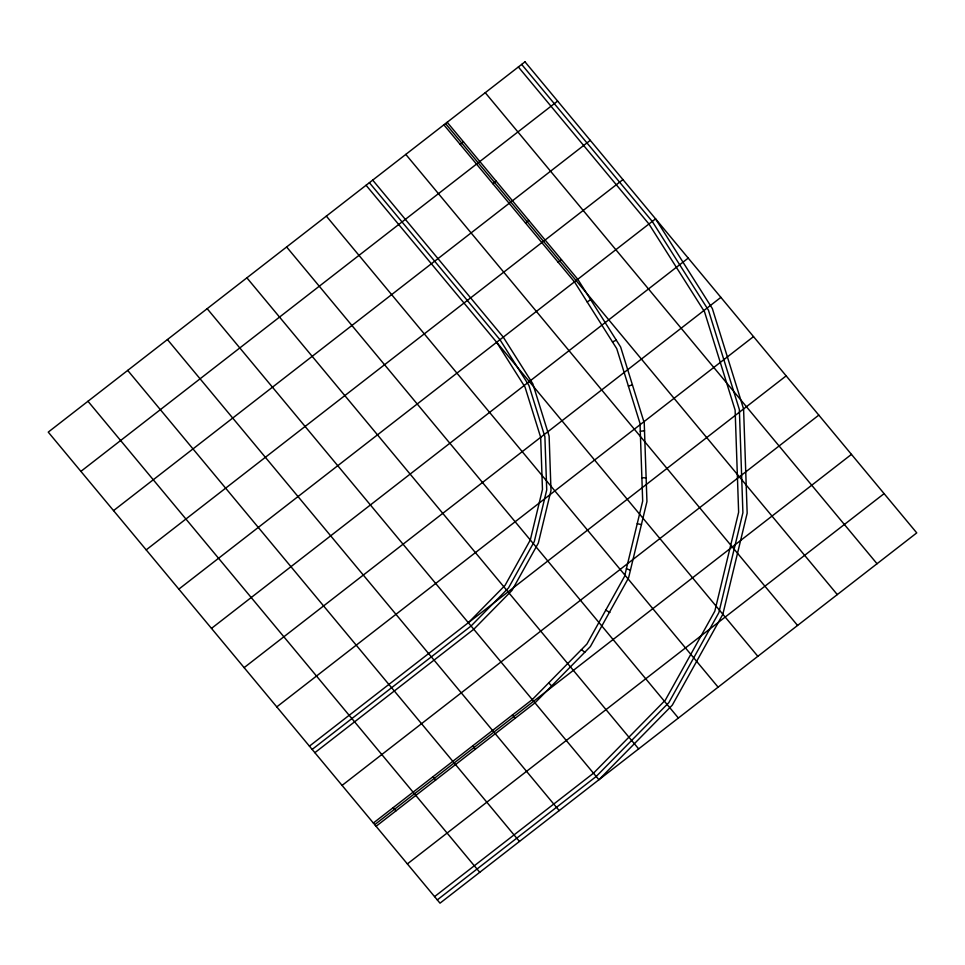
<?xml version="1.0" encoding="UTF-8"?>
<svg xmlns="http://www.w3.org/2000/svg" width="965" height="965" viewBox="0 0 965 965"><rect width="100%" height="100%" fill="white"/><g stroke="black" fill="none" stroke-linecap="round" stroke-linejoin="round"><path stroke-width="1.45" d="M468.339 622.727L505.021 585.429L530.304 539.978L542.463 489.46L540.665 437.326L525.044 387.122L496.661 342.273M460.196 144.461L463.502 141.891M80.903 471.366L557.625 101.096M492.838 183.712L496.155 181.143M113.544 510.618L590.278 140.347M525.491 222.975L528.796 220.394M146.198 549.869L622.92 179.599M558.132 262.227L561.449 259.657M178.839 589.133L655.573 218.85L712.339 308.547L743.581 408.943L747.163 513.211L722.845 614.247L672.291 705.15L598.927 779.744L207.161 308.679M211.492 628.384L688.214 258.113M244.133 667.635L720.867 297.365M276.786 706.887L753.508 336.616M309.427 746.15L786.161 375.868M312.153 749.419L471.065 625.996L508.507 587.926L534.308 541.522L546.721 489.955L544.887 436.735L528.953 385.481L499.967 339.704L369.378 182.687M314.867 752.688L473.779 629.264L511.993 590.411L538.325 543.066L550.991 490.449L549.121 436.144L532.849 383.853L503.284 337.135L372.695 180.117M342.08 785.401L818.803 415.131M373.358 823.024L532.27 699.589L586.913 644.041L624.572 576.334L642.678 501.088L640.012 423.43L616.744 348.655L574.465 281.852L443.876 124.835M374.722 824.653L851.456 454.382M376.085 826.293L534.996 702.87L590.399 646.538L628.577 577.878L646.948 501.583L644.234 422.839L620.64 347.014L577.77 279.283L447.181 122.266M407.375 863.904L884.097 493.634M434.576 896.618L593.487 773.194L665.319 700.156L714.824 611.147L738.635 512.222L735.125 410.125L704.534 311.816L648.95 224.001L518.362 66.983M437.302 899.887L596.213 776.463L668.805 702.653L718.841 612.691L742.905 512.717L739.359 409.534L708.443 310.187L652.256 221.431L521.667 64.414M587.19 301.961L590.749 299.62M612.473 341.912L616.321 340.187M628.372 386.036L632.437 384.926M640.277 431.258L644.511 430.776M641.87 477.711L646.224 477.892M637.226 523.73L641.508 524.562M626.394 568.747L630.434 570.182M605.743 610.182L609.94 612.449M581.4 649.638L584.814 652.219M548.711 682.87L551.727 685.982M485.25 92.688L877.028 563.741M445.528 123.544L837.294 594.597M405.795 154.4L797.573 625.453M366.073 185.256L757.839 656.321M326.339 216.112L718.117 687.176M286.617 246.968L678.383 718.032M246.883 277.824L638.661 748.888M512.415 715.017L515.129 718.298M167.428 339.547L559.205 810.6M472.681 745.873L475.407 749.154M127.706 370.403L519.472 841.456M432.959 776.741L435.673 780.01M87.972 401.259L479.75 872.312M393.225 807.596L395.952 810.865M524.984 61.832L48.25 432.115L440.016 903.168L916.75 532.885L524.984 61.832"/></g></svg>
